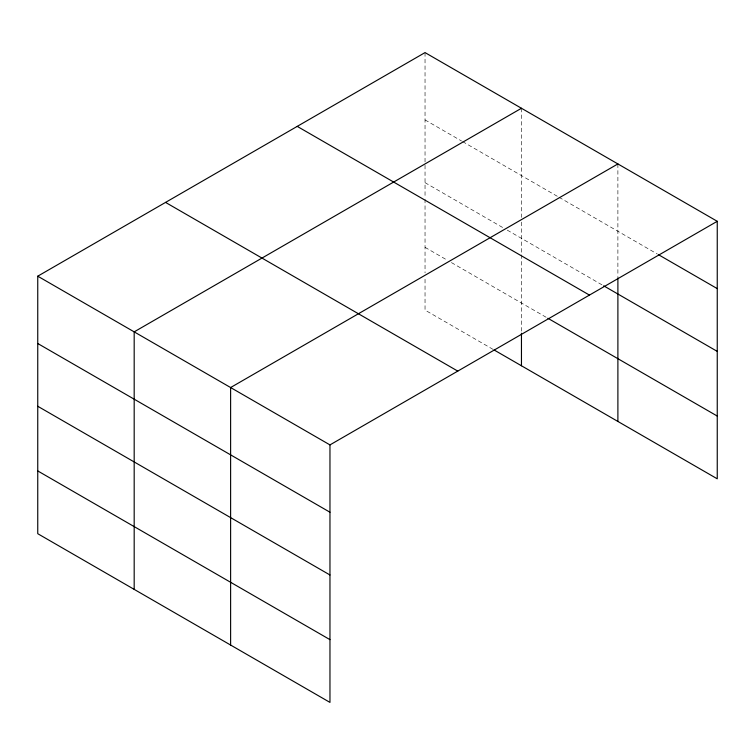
<?xml version="1.0" encoding="UTF-8"?>
<svg xmlns="http://www.w3.org/2000/svg" width="755" height="755" viewBox="0 0 755 755"><rect width="100%" height="100%" fill="white"/><g stroke="black" fill="none" stroke-linecap="round" stroke-linejoin="round"><path stroke-width="0.57" stroke-dasharray="3.77 2.83" d="M425.037 119.913L461.579 141.006M462.589 141.6L558.011 196.687M559.021 197.272L657.435 254.086M425.037 182.672L503.189 227.802M507.256 230.143L602.669 285.23M425.037 247.338L447.366 260.23M451.424 262.58L546.837 317.666M493.043 349.367L425.037 310.097L425.037 277.557M617.892 163.939L617.892 276.585M521.46 108.267L521.46 217.431M521.46 222.074L521.46 253.633M521.46 254.812L521.46 332.068M425.037 52.595L425.037 164.08M425.037 165.241L425.037 197.961M425.037 199.131L425.037 272.904"/><path stroke-width="1.13" d="M37.75 276.188L329.963 444.903L329.963 702.405L37.75 533.7L37.75 276.188L425.037 52.595L717.25 221.3L717.25 478.812L494.053 349.952M521.46 108.267L134.182 331.86L134.182 589.372M617.892 163.939L230.615 387.541L230.615 645.044M329.963 444.903L717.25 221.3M658.445 254.671L717.25 288.618M603.689 285.815L717.25 351.386M297.225 126.378L589.447 295.092M547.856 318.251L717.25 416.052M165.553 202.406L457.775 371.111M37.75 343.506L329.963 512.22M37.75 406.266L329.963 574.98M37.75 470.931L329.963 639.645M617.892 277.755L617.892 421.45M521.46 333.229L521.46 365.779"/></g></svg>
